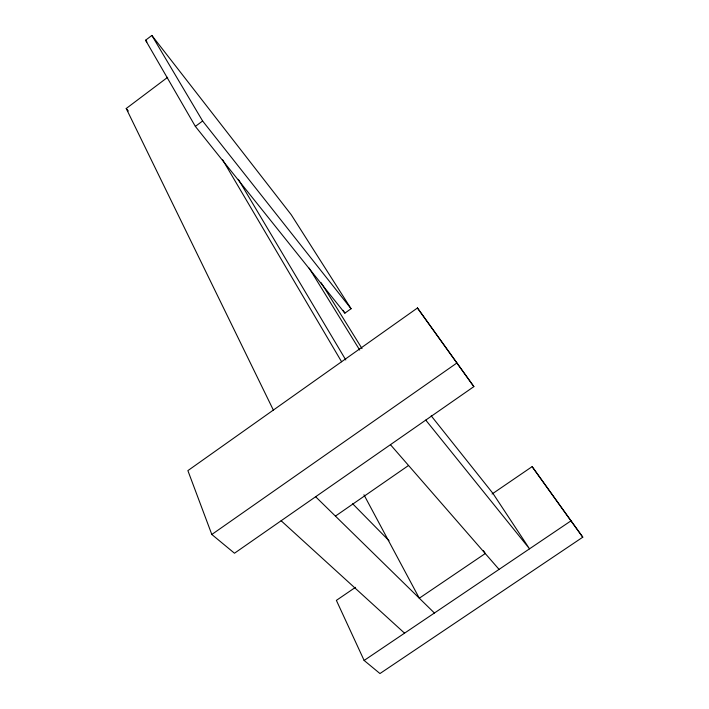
<?xml version="1.0" encoding="UTF-8"?>
<svg xmlns="http://www.w3.org/2000/svg" width="709" height="709" viewBox="0 0 709 709"><rect width="100%" height="100%" fill="white"/><g stroke="black" fill="none" stroke-linecap="round" stroke-linejoin="round"><path stroke-width="1.06" d="M145.567 40.227L151.868 35.45L291.213 214.712L351.079 308.725L344.875 313.148L195.356 126.406L145.567 40.227L146.931 41.973M273.382 410.13L126.22 108.504L167.661 77.299M195.356 126.406L202.623 120.991L151.868 35.45M417.45 307.99L187.885 470.625L211.814 534.48L234.484 553.224L473.869 386.618L417.45 307.99L473.869 386.618M211.814 534.48L456.818 363.052M335.428 516.108L408.552 465.476M355.501 587.318L336.376 600.381L364.125 660.451L379.962 673.55L582.78 537.183L532.131 466.628L492.073 494.005M364.125 660.451L570.975 520.858L582.78 537.183M281.136 520.752L404.564 633.164M315.638 496.743L434.422 613.01M352.621 503.736L389.019 540.728M390.446 444.685L499.065 569.389M126.22 108.504L128.32 110.994M425.763 420.1L529.526 548.828L492.941 493.402L431.196 415.828M202.623 120.991L351.079 308.725M532.131 466.628L570.975 520.858M343.121 310.347L344.875 313.148M321.186 282.785L362.015 348.562M309.142 268.108L359.711 350.06M483.503 550.707L485.248 553.534L419.303 598.21L363.939 494.776M238.339 179.342L345.788 359.959M222.591 159.747L341.605 361.776"/></g></svg>
